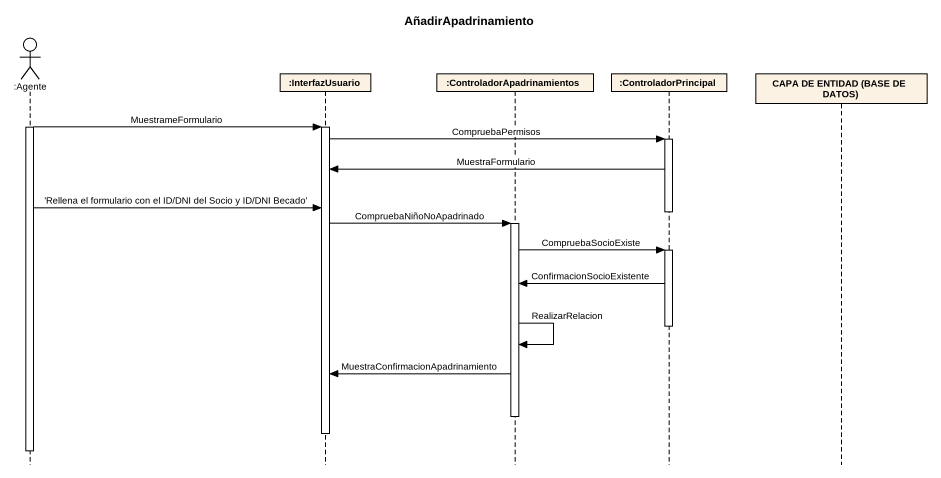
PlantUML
@startuml
title AñadirApadrinamiento
hide footbox
actor ":Agente" as Agente
participant ":InterfazUsuario" as InterfazUsuario
participant ":ControladorApadrinamientos" as ControladorApadrinamientos
participant ":ControladorPrincipal" as ControladorPrincipal
participant "CAPA DE ENTIDAD (BASE DE DATOS)" as CAPA_DE_ENTIDAD_BASE_DE

activate Agente
Agente -> InterfazUsuario : MuestrameFormulario
activate InterfazUsuario
InterfazUsuario -> ControladorPrincipal : CompruebaPermisos
activate ControladorPrincipal
ControladorPrincipal -> InterfazUsuario : MuestraFormulario
Agente -> InterfazUsuario : 'Rellena el formulario con el ID/DNI del Socio y ID/DNI Becado'
deactivate ControladorPrincipal
InterfazUsuario -> ControladorApadrinamientos : CompruebaNiñoNoApadrinado
activate ControladorApadrinamientos
ControladorApadrinamientos -> ControladorPrincipal : CompruebaSocioExiste
activate ControladorPrincipal
ControladorPrincipal -> ControladorApadrinamientos : ConfirmacionSocioExistente
deactivate ControladorPrincipal
ControladorApadrinamientos -> ControladorApadrinamientos : RealizarRelacion
ControladorApadrinamientos -> InterfazUsuario : MuestraConfirmacionApadrinamiento
deactivate ControladorApadrinamientos
deactivate InterfazUsuario
deactivate Agente
@enduml
